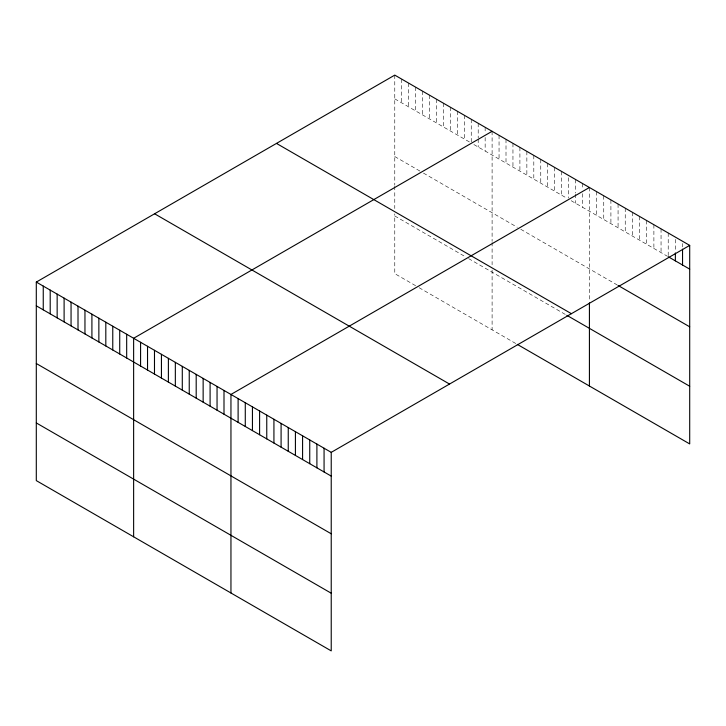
<?xml version="1.0" encoding="UTF-8"?>
<svg xmlns="http://www.w3.org/2000/svg" width="726" height="726" viewBox="0 0 726 726"><rect width="100%" height="100%" fill="white"/><g stroke="black" fill="none" stroke-linecap="round" stroke-linejoin="round"><path stroke-width="0.54" stroke-dasharray="3.63 2.72" d="M394.772 98.863L470.375 142.514M473.851 144.519L566.834 198.207M571.18 200.712L667.321 256.214M394.772 156.544L419.973 171.091M423.449 173.097L517.302 227.283M520.778 229.289L617.182 284.946M394.772 215.967L464.295 256.106M468.633 258.619L565.962 314.803M415.626 285.69L394.772 273.648L394.772 213.852M419.102 287.696L516.431 343.888M682.54 243.519L682.54 246.913M675.371 239.38L675.371 251.822M668.21 232.982L668.21 255.606M661.05 228.844L661.05 252.603M653.89 224.715L653.89 248.464M646.721 220.577L646.721 244.326M639.561 216.439L639.561 240.197M632.4 212.31L632.4 236.059M625.24 208.171L625.24 231.921M618.071 204.033L618.071 227.792M610.911 199.904L610.911 223.653M603.751 195.766L603.751 219.515M596.59 191.628L596.59 215.386M589.421 187.499L589.421 300.764M582.47 183.478L582.47 189.141M582.47 193.661L582.47 207.237M575.518 179.467L575.518 193.043M575.518 194.169L575.518 203.216M568.567 177.716L568.567 198.071M561.615 171.445L561.615 195.194M554.664 167.425L554.664 191.183M547.713 163.414L547.713 187.163M540.761 159.402L540.761 183.152M533.81 155.382L533.81 179.141M526.858 151.371L526.858 175.129M519.907 147.36L519.907 171.109M512.955 143.349L512.955 167.098M506.004 139.328L506.004 163.087M499.052 135.317L499.052 159.067M492.101 131.306L492.101 241.386M492.101 242.448L492.101 264.736M492.101 270.036L492.101 329.84M485.149 127.295L485.149 132.949M485.149 137.468L485.149 151.044M478.198 123.275L478.198 137.985M478.198 139.111L478.198 147.033M471.247 119.264L471.247 141.888M464.295 115.252L464.295 139.002M457.344 111.232L457.344 134.991M450.392 107.221L450.392 130.979M443.432 103.21L443.432 126.959M436.48 99.199L436.48 122.948M429.529 95.179L429.529 118.937M422.577 91.167L422.577 114.917M415.626 87.156L415.626 110.906M408.674 83.145L408.674 106.894M401.723 79.125L401.723 102.883M394.772 75.114L394.772 185.194M394.772 186.255L394.772 208.543"/><path stroke-width="1.09" d="M689.7 245.388L331.228 452.352L331.228 650.886L36.3 480.612L36.3 282.078L394.772 75.114L689.7 245.388L689.7 443.922L517.302 344.387M492.101 131.306L133.629 338.271L133.629 536.804M589.421 187.499L230.95 394.454L230.95 592.997M668.21 256.732L689.7 269.137M618.071 285.463L689.7 326.818M276.479 143.412L571.407 313.686M566.834 315.311L689.7 386.241M154.593 213.78L449.521 384.054M36.3 282.078L331.228 452.352M36.3 305.827L331.228 476.102M36.3 363.508L331.228 533.782M36.3 422.931L331.228 593.206M682.54 249.172L682.54 265.008M675.371 252.957L675.371 260.87M589.421 302.887L589.421 386.032M324.068 448.214L324.068 471.964M316.899 444.085L316.899 467.834M309.739 439.947L309.739 463.696M302.579 435.809L302.579 459.558M295.418 431.68L295.418 455.429M288.249 427.541L288.249 451.291M281.089 423.403L281.089 447.152M273.929 419.265L273.929 443.023M266.76 415.136L266.76 438.885M259.599 410.998L259.599 434.747M252.439 406.859L252.439 430.618M245.279 402.73L245.279 426.48M238.11 398.592L238.11 422.341M223.998 390.443L223.998 414.192M217.047 386.432L217.047 410.181M210.095 382.42L210.095 406.17M203.144 378.4L203.144 402.159M196.192 374.389L196.192 398.138M189.241 370.378L189.241 394.127M182.29 366.367L182.29 390.116M175.338 362.347L175.338 386.105M168.387 358.335L168.387 382.085M161.435 354.324L161.435 378.074M154.484 350.304L154.484 374.062M147.532 346.293L147.532 370.042M140.581 342.282L140.581 366.031M126.678 334.25L126.678 358.009M119.726 330.239L119.726 353.989M112.766 326.228L112.766 349.977M105.814 322.217L105.814 345.966M98.863 318.197L98.863 341.955M91.912 314.186L91.912 337.935M84.96 310.174L84.96 333.924M78.009 306.154L78.009 329.913M71.057 302.143L71.057 325.901M64.106 298.132L64.106 321.881M57.154 294.121L57.154 317.87M50.203 290.101L50.203 313.859M43.251 286.089L43.251 309.839"/></g></svg>
